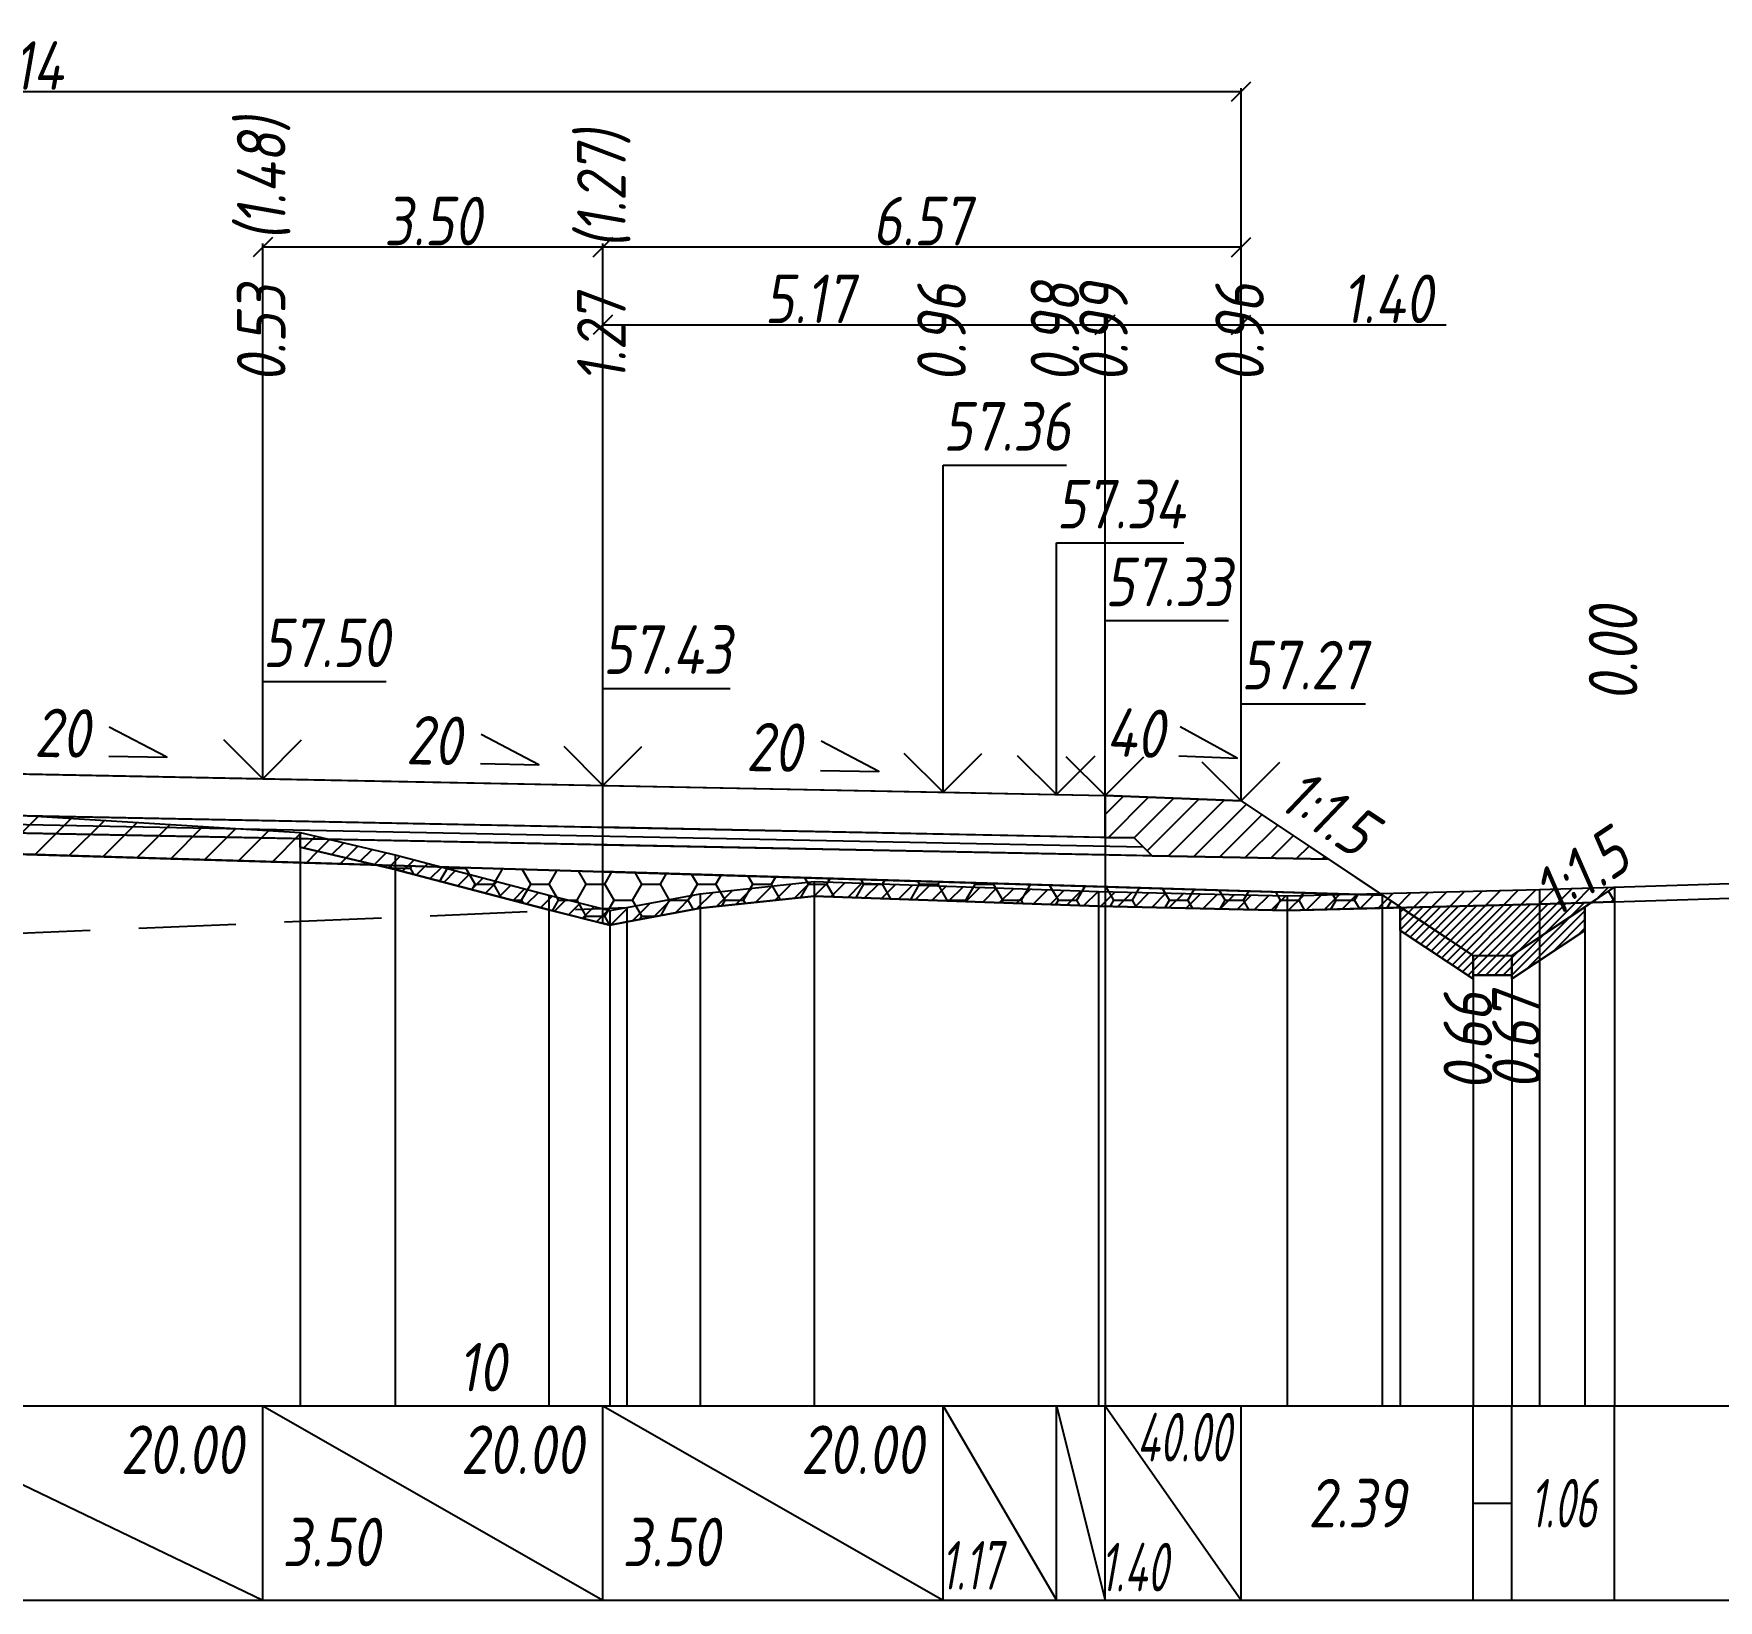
# Model space of a CAD drawing. Extents: x -717 to 1451, y -133302 to 233.
# Drawn here: x 197.3 to 284, y -69966 to -69885.4 of the extents above; entities that cross this region are included whole.
import ezdxf
from ezdxf.enums import TextEntityAlignment as Align

# ---------------------------------------------------------------- set-up
doc = ezdxf.new("R2010")
doc.units = 0
doc.linetypes.add('штриховая', pattern=[0.75, 0.5, -0.25])
for name, color, linetype in [('Интерполированный поперечник', 2, 'Continuous'), ('Код_514', 1, 'Continuous'), ('Контур_0', 7, 'Continuous'), ('Контур_2521', 7, 'Continuous'), ('Контур_2564', 7, 'Continuous'), ('Контур_2660', 7, 'Continuous'), ('Контур_2665', 7, 'Continuous'), ('Контур_400', 7, 'Continuous'), ('Контур_508', 7, 'Continuous'), ('Контур_512', 7, 'Continuous'), ('Контур_513', 7, 'Continuous'), ('Красный поперечник', 1, 'Continuous'), ('Объём_2501', 7, 'Continuous'), ('Объём_2564', 7, 'Continuous'), ('Объём_2650', 7, 'Continuous'), ('Объём_2660', 7, 'Continuous'), ('Объём_2661', 7, 'Continuous'), ('Объём_2663', 7, 'Continuous'), ('Объём_2664', 7, 'Continuous'), ('Объём_2665', 7, 'Continuous'), ('Объём_2666', 7, 'Continuous'), ('Откосы', 7, 'Continuous'), ('Отметки покрытия', 7, 'Continuous'), ('Рабочие отметки', 7, 'Continuous'), ('Рабочие отметки доп.', 7, 'Continuous'), ('Слои выравнивания', 7, 'Continuous'), ('Таблица', 7, 'Continuous'), ('Уклоны проезжей части', 7, 'Continuous'), ('Черный поперечник', 3, 'Continuous')]:
    doc.layers.add(name, color=color, linetype=linetype)
for name, color, linetype, true_color in [('Контур_2540', 2, 'Continuous', 0xffff00), ('Контур_2560', 2, 'Continuous', 0xffff00), ('Контур_2561', 7, 'Continuous', 0xff8040), ('Контур_2562', 3, 'Continuous', 0x00ff00), ('Контур_2563', 7, 'Continuous', 0xff8000), ('Контур_2570', 7, 'Continuous', 0x80ff00), ('Контур_2583', 3, 'Continuous', 0x00ff00), ('Контур_2584', 3, 'Continuous', 0x00ff00), ('Контур_2736', 4, 'Continuous', 0x00ffff), ('Контур_402', 7, 'Continuous', 0xff6464), ('Контур_703', 4, 'Continuous', 0x00ffff), ('Контур_707', 4, 'Continuous', 0x00ffff), ('Контур_720', 131, 'Continuous', 0xaaffff), ('Объём_2500', 7, 'Continuous', 0xc0c0c0), ('Объём_2520', 7, 'Continuous', 0x80ffff), ('Объём_2540', 2, 'Continuous', 0xffff00), ('Объём_2560', 2, 'Continuous', 0xffff00), ('Объём_2561', 7, 'Continuous', 0xff8040), ('Объём_2562', 3, 'Continuous', 0x00ff00), ('Объём_2563', 7, 'Continuous', 0xff8000), ('Объём_2570', 7, 'Continuous', 0x80ff00), ('Объём_2580', 3, 'Continuous', 0x00ff00), ('Объём_2583', 3, 'Continuous', 0x00ff00), ('Объём_2584', 3, 'Continuous', 0x00ff00), ('Объём_2591', 3, 'Continuous', 0x00ff00), ('Объём_2595', 3, 'Continuous', 0x00ff00), ('Объём_2600', 7, 'Continuous', 0x808000), ('Объём_2620', 2, 'Continuous', 0xffff00), ('Объём_2746', 2, 'Continuous', 0xffff00)]:
    doc.layers.add(name, color=color, linetype=linetype, true_color=true_color)
doc.styles.get("Standard").update_dxf_attribs({"font": 'txt', "height": 2.5})
doc.styles.add('М', font='romand.shx', dxfattribs={"width": 0.8, "oblique": 10, "height": 2.5})
doc.dimstyles.get("Standard").update_dxf_attribs({"dimtxt": 0.18, "dimasz": 0.18, "dimexe": 0.18, "dimexo": 0.0625, "dimgap": 0.09, "dimtad": 0, "dimtih": 1, "dimtoh": 1, "dimdec": 4, "dimzin": 0, "dimdsep": 46, "dimtxsty": 'Standard', "dimcen": 0.09, "dimadec": 0, "dimazin": 0, "dimtfac": 1, "dimtdec": 4, "dimtofl": 0, "dimtmove": 0, "dimatfit": 3, "dimfxl": 1, "dimtolj": 1, "dimtzin": 0, "dimarcsym": 0})

# ---------------------------------------------------------------- blocks, each defined once
blk = doc.blocks.new('_Oblique')
at = {"color": 0, "linetype": 'ByBlock', "lineweight": -2}
blk.add_line((-0.5, -0.5), (0.5, 0.5), dxfattribs=at)
blk = doc.blocks.new('*D2972')
at = {"color": 0, "lineweight": -2, "transparency": 16777216}
for p, q in [((252.432, -69924.593), (252.432, -69900.194)), ((252.432, -69900.374), (259.432, -69900.374)), ((259.432, -69924.873), (259.432, -69900.194)), ((259.432, -69900.374), (269.978, -69900.374))]:
    blk.add_line(p, q, dxfattribs=at)
at = {"layer": 'Defpoints', "color": 0, "transparency": 16777216}
for p in [(259.432, -69900.374), (252.432, -69924.656), (259.432, -69924.936)]:
    blk.add_point(p, dxfattribs=at)
at = {"color": 0, "lineweight": -2, "transparency": 16777216, "rotation": 180}
blk.add_blockref('_Oblique', (252.432, -69900.374), dxfattribs=at)
at = {"color": 0, "lineweight": -2, "transparency": 16777216}
blk.add_blockref('_Oblique', (259.432, -69900.374), dxfattribs=at)
at = {"color": 0, "transparency": 16777216, "insert": (266.973, -69899.034), "char_height": 2.5, "width": 0.69, "attachment_point": 5, "style": 'М'}
blk.add_mtext('\\A1;1.40', dxfattribs=at)
blk = doc.blocks.new('*D2974')
at = {"color": 0, "lineweight": -2, "transparency": 16777216}
for p, q in [((226.599, -69924.077), (226.599, -69900.194)), ((226.599, -69900.374), (252.432, -69900.374)), ((252.432, -69924.593), (252.432, -69900.194))]:
    blk.add_line(p, q, dxfattribs=at)
at = {"layer": 'Defpoints', "color": 0, "transparency": 16777216}
for p in [(252.432, -69900.374), (226.599, -69924.139), (252.432, -69924.656)]:
    blk.add_point(p, dxfattribs=at)
at = {"color": 0, "lineweight": -2, "transparency": 16777216, "rotation": 180}
blk.add_blockref('_Oblique', (226.599, -69900.374), dxfattribs=at)
at = {"color": 0, "lineweight": -2, "transparency": 16777216}
blk.add_blockref('_Oblique', (252.432, -69900.374), dxfattribs=at)
at = {"color": 0, "transparency": 16777216, "insert": (237.231, -69899.034), "char_height": 2.5, "width": 0.72, "attachment_point": 5, "style": 'М'}
blk.add_mtext('\\A1;5.17', dxfattribs=at)
blk = doc.blocks.new('*D2976')
at = {"color": 0, "lineweight": -2, "transparency": 16777216}
for p, q in [((209.099, -69923.727), (209.099, -69896.194)), ((226.599, -69896.374), (209.099, -69896.374)), ((226.599, -69924.077), (226.599, -69896.194))]:
    blk.add_line(p, q, dxfattribs=at)
at = {"layer": 'Defpoints', "color": 0, "transparency": 16777216}
for p in [(209.099, -69896.374), (209.099, -69923.789), (226.599, -69924.139)]:
    blk.add_point(p, dxfattribs=at)
at = {"color": 0, "lineweight": -2, "transparency": 16777216, "rotation": 180}
blk.add_blockref('_Oblique', (209.099, -69896.374), dxfattribs=at)
at = {"color": 0, "lineweight": -2, "transparency": 16777216}
blk.add_blockref('_Oblique', (226.599, -69896.374), dxfattribs=at)
at = {"color": 0, "transparency": 16777216, "insert": (217.849, -69895.034), "char_height": 2.5, "width": 0.75, "attachment_point": 5, "style": 'М'}
blk.add_mtext('\\A1;3.50', dxfattribs=at)
blk = doc.blocks.new('*D2977')
at = {"color": 0, "lineweight": -2, "transparency": 16777216}
for p, q in [((226.599, -69924.077), (226.599, -69896.194)), ((259.432, -69896.374), (226.599, -69896.374)), ((259.432, -69924.873), (259.432, -69896.194))]:
    blk.add_line(p, q, dxfattribs=at)
at = {"layer": 'Defpoints', "color": 0, "transparency": 16777216}
for p in [(226.599, -69896.374), (226.599, -69924.139), (259.432, -69924.936)]:
    blk.add_point(p, dxfattribs=at)
at = {"color": 0, "lineweight": -2, "transparency": 16777216, "rotation": 180}
blk.add_blockref('_Oblique', (226.599, -69896.374), dxfattribs=at)
at = {"color": 0, "lineweight": -2, "transparency": 16777216}
blk.add_blockref('_Oblique', (259.432, -69896.374), dxfattribs=at)
at = {"color": 0, "transparency": 16777216, "insert": (243.016, -69895.034), "char_height": 2.5, "width": 0.78, "attachment_point": 5, "style": 'М'}
blk.add_mtext('\\A1;6.57', dxfattribs=at)
blk = doc.blocks.new('*D2979')
at = {"color": 0, "lineweight": -2, "transparency": 16777216}
for p, q in [((123.712, -69924.744), (123.712, -69888.194)), ((259.432, -69924.873), (259.432, -69888.194)), ((123.712, -69888.374), (259.432, -69888.374))]:
    blk.add_line(p, q, dxfattribs=at)
at = {"layer": 'Defpoints', "color": 0, "transparency": 16777216}
for p in [(259.432, -69888.374), (123.712, -69924.807), (259.432, -69924.936)]:
    blk.add_point(p, dxfattribs=at)
at = {"color": 0, "lineweight": -2, "transparency": 16777216, "rotation": 180}
blk.add_blockref('_Oblique', (123.712, -69888.374), dxfattribs=at)
at = {"color": 0, "lineweight": -2, "transparency": 16777216}
blk.add_blockref('_Oblique', (259.432, -69888.374), dxfattribs=at)
at = {"color": 0, "transparency": 16777216, "insert": (195.791, -69887.034), "char_height": 2.5, "width": 0.9, "attachment_point": 5, "style": 'М'}
blk.add_mtext('\\A1;27.14', dxfattribs=at)

msp = doc.modelspace()

# ---------------------------------------------------------------- hatches: boundary and pattern name
at = {"layer": 'Объём_2563'}
h = msp.add_hatch(dxfattribs=at)
h.set_pattern_fill('ANSI31', color=256, scale=0.3)
h.paths.add_polyline_path([(254.851, -69927.692), (253.932, -69926.773), (252.432, -69926.743), (252.432, -69924.593), (259.432, -69924.873), (263.932, -69927.873)])
at = {"layer": 'Объём_2570'}
h = msp.add_hatch(dxfattribs=at)
h.set_pattern_fill('ANSI31', color=256, scale=0.2)
h.paths.add_polyline_path([(278.647, -69930.059), (274.788, -69930.181), (261.806, -69930.499), (252.089, -69930.277), (237.468, -69929.771), (231.61, -69930.393), (227.834, -69931.099), (226.956, -69931.256), (223.818, -69930.47), (215.913, -69928.39), (211.027, -69927.247), (211.027, -69926.497), (215.913, -69927.64), (223.818, -69929.72), (226.956, -69930.506), (227.834, -69930.349), (231.61, -69929.643), (237.468, -69929.021), (252.089, -69929.527), (261.806, -69929.749), (274.788, -69929.431), (278.647, -69929.309)])
at = {"layer": 'Объём_2600'}
h = msp.add_hatch(dxfattribs=at)
h.set_pattern_fill('ANSI31', color=6, scale=0.4)
h.paths.add_polyline_path([(211.027, -69927.247), (214.923, -69928.159), (188.349, -69927.362), (188.349, -69925.287), (190.412, -69925.328), (193.945, -69925.373), (197.144, -69925.632), (211.027, -69926.497)])
h = msp.add_hatch(dxfattribs=at)
h.set_pattern_fill('HONEY', color=5, scale=0.3)
h.paths.add_polyline_path([(223.818, -69930.47), (215.913, -69928.39), (214.923, -69928.159), (266.69, -69929.712), (267.617, -69930.33), (267.617, -69930.356), (261.806, -69930.499), (252.089, -69930.277), (237.468, -69929.771), (231.61, -69930.393), (227.834, -69931.099), (226.956, -69931.256)])
h = msp.add_hatch(dxfattribs=at)
h.set_pattern_fill('HONEY', color=5, scale=0.3)
h.paths.add_polyline_path([(277.466, -69930.097), (278.647, -69929.309), (278.647, -69930.059)])
at = {"layer": 'Объём_2620'}
h = msp.add_hatch(dxfattribs=at)
h.set_pattern_fill('ANSI31', color=2, scale=0.1)
h.paths.add_polyline_path([(267.617, -69930.356), (274.788, -69930.181), (277.466, -69930.097), (277.117, -69930.33), (277.117, -69931.531), (273.367, -69934.031), (273.367, -69933.83), (271.367, -69933.83), (271.367, -69934.031), (267.617, -69931.531)])

# ---------------------------------------------------------------- linework, layer by layer
at = {"layer": 'Интерполированный поперечник', "linetype": 'штриховая', "ltscale": 10, "flags": 128}
msp.add_lwpolyline([(105.305, -69935.555), (227.834, -69930.349)], dxfattribs=at)
at = {"layer": 'Код_514'}
for p, q in [((188.349, -69956), (209.099, -69966)), ((209.099, -69966), (209.099, -69956)), ((209.099, -69956), (226.599, -69966)), ((226.599, -69966), (226.599, -69956)), ((226.599, -69956), (244.099, -69966)), ((244.099, -69966), (244.099, -69956)), ((244.099, -69956), (249.932, -69966)), ((249.932, -69966), (249.932, -69956)), ((249.932, -69956), (252.432, -69966)), ((252.432, -69966), (252.432, -69956)), ((252.432, -69956), (259.432, -69966)), ((259.432, -69966), (259.432, -69956)), ((271.367, -69966), (271.367, -69956)), ((273.367, -69966), (273.367, -69956)), ((278.647, -69966), (278.647, -69956)), ((271.367, -69961), (273.367, -69961))]:
    msp.add_line(p, q, dxfattribs=at)
at = {"layer": 'Контур_0', "color": 18, "true_color": 0x000000, "flags": 128}
for points in [[(249.932, -69926.693), (188.349, -69925.462), (188.349, -69923.312), (252.432, -69924.593), (252.432, -69926.743), (249.932, -69926.693), (249.932, -69926.693)], [(252.432, -69927.643), (188.349, -69926.362), (188.349, -69925.462), (253.932, -69926.773), (254.851, -69927.692), (252.432, -69927.643), (252.432, -69927.643)], [(252.432, -69926.743), (253.932, -69926.773), (254.851, -69927.692), (263.932, -69927.873)]]:
    msp.add_lwpolyline(points, dxfattribs=at)
at = {"layer": 'Контур_2521', "color": 18, "true_color": 0x000000, "flags": 128}
msp.add_lwpolyline([(188.349, -69925.912), (254.391, -69927.232)], dxfattribs=at)
at = {"layer": 'Контур_2540', "flags": 128}
msp.add_lwpolyline([(188.349, -69927.362), (188.349, -69926.362), (263.932, -69927.873), (266.69, -69929.712), (188.349, -69927.362), (188.349, -69927.362)], dxfattribs=at)
at = {"layer": 'Контур_2560', "flags": 128}
msp.add_lwpolyline([(252.432, -69924.593), (259.432, -69924.873), (259.432, -69924.873), (259.432, -69924.873)], dxfattribs=at)
at = {"layer": 'Контур_2561', "flags": 128}
msp.add_lwpolyline([(252.432, -69924.593), (252.432, -69924.593), (259.432, -69924.873), (259.432, -69924.873), (252.432, -69924.593)], dxfattribs=at)
at = {"layer": 'Контур_2562', "flags": 128}
msp.add_lwpolyline([(259.432, -69924.873), (259.432, -69924.873), (259.432, -69924.873), (259.432, -69924.873), (259.432, -69924.873)], dxfattribs=at)
at = {"layer": 'Контур_2563', "flags": 128}
msp.add_lwpolyline([(254.851, -69927.692), (253.932, -69926.773), (252.432, -69926.743), (252.432, -69924.593), (259.432, -69924.873), (263.932, -69927.873), (254.851, -69927.692), (254.851, -69927.692)], dxfattribs=at)
at = {"layer": 'Контур_2564', "flags": 128}
msp.add_lwpolyline([(252.432, -69924.593), (259.432, -69924.873)], dxfattribs=at)
at = {"layer": 'Контур_2570', "flags": 128}
msp.add_lwpolyline([(197.144, -69925.632), (211.027, -69926.497), (211.027, -69927.247), (215.913, -69928.39), (223.818, -69930.47), (226.956, -69931.256), (227.834, -69931.099), (231.61, -69930.393), (237.468, -69929.771), (252.089, -69930.277), (261.806, -69930.499), (274.788, -69930.181), (303.647, -69929.272)], dxfattribs=at)
at = {"layer": 'Контур_2583', "flags": 128}
for points in [[(267.617, -69930.33), (271.367, -69932.83), (271.367, -69934.031), (267.617, -69931.531), (267.617, -69930.33)], [(273.367, -69932.83), (277.117, -69930.33), (277.117, -69931.531), (273.367, -69934.031), (273.367, -69932.83)]]:
    msp.add_lwpolyline(points, dxfattribs=at)
at = {"layer": 'Контур_2584', "flags": 128}
msp.add_lwpolyline([(271.367, -69932.83), (273.367, -69932.83), (273.367, -69933.83), (271.367, -69933.83), (271.367, -69932.83)], dxfattribs=at)
at = {"layer": 'Контур_2660', "flags": 128}
msp.add_lwpolyline([(188.349, -69927.362), (266.69, -69929.712)], dxfattribs=at)
at = {"layer": 'Контур_2665', "flags": 128}
msp.add_lwpolyline([(259.432, -69924.873), (259.432, -69924.873)], dxfattribs=at)
at = {"layer": 'Контур_2736', "flags": 128}
msp.add_lwpolyline([(259.432, -69924.873), (266.571, -69929.632), (266.571, -69929.632), (271.367, -69932.83)], dxfattribs=at)
at = {"layer": 'Контур_400', "flags": 128}
msp.add_lwpolyline([(188.349, -69923.312), (209.099, -69923.727), (226.599, -69924.077), (226.599, -69924.077), (226.599, -69924.077), (226.599, -69924.077), (244.099, -69924.427), (249.932, -69924.543), (252.432, -69924.593)], dxfattribs=at)
at = {"layer": 'Контур_402', "flags": 128}
msp.add_lwpolyline([(116.555, -69929.515), (148.31, -69928.563), (148.31, -69926.262), (188.349, -69925.462), (188.349, -69927.362), (266.69, -69929.712)], dxfattribs=at)
at = {"layer": 'Контур_508', "flags": 128}
msp.add_lwpolyline([(107.646, -69935.455), (116.555, -69929.515), (148.31, -69928.563), (148.31, -69926.262), (188.349, -69925.462), (188.349, -69927.362), (266.69, -69929.712), (267.617, -69930.33), (267.617, -69931.531), (271.367, -69934.031), (271.367, -69933.83), (273.367, -69933.83), (273.367, -69934.031), (277.117, -69931.531), (277.117, -69930.33), (278.647, -69929.309)], dxfattribs=at)
at = {"layer": 'Контур_512', "flags": 128}
msp.add_lwpolyline([(188.349, -69927.362), (266.69, -69929.712), (267.617, -69930.33), (267.617, -69931.531), (271.367, -69934.031), (271.367, -69933.83), (273.367, -69933.83), (273.367, -69934.031), (277.117, -69931.531), (277.117, -69930.33), (278.647, -69929.309)], dxfattribs=at)
at = {"layer": 'Контур_513', "flags": 128}
msp.add_lwpolyline([(107.646, -69935.455), (116.555, -69929.515), (148.31, -69928.563), (148.31, -69926.262), (188.349, -69925.462), (188.349, -69927.362), (266.69, -69929.712), (267.617, -69930.33), (267.617, -69931.531), (271.367, -69934.031), (271.367, -69933.83), (273.367, -69933.83), (273.367, -69934.031), (277.117, -69931.531), (277.117, -69930.33), (278.647, -69929.309)], dxfattribs=at)
at = {"layer": 'Контур_703', "flags": 128}
for points in [[(259.432, -69924.873), (266.571, -69929.632)], [(266.571, -69929.632), (271.367, -69932.83)]]:
    msp.add_lwpolyline(points, dxfattribs=at)
at = {"layer": 'Контур_707', "flags": 128}
msp.add_lwpolyline([(273.367, -69932.83), (278.647, -69929.309)], dxfattribs=at)
at = {"layer": 'Контур_720', "flags": 128}
msp.add_lwpolyline([(271.367, -69932.83), (273.367, -69932.83)], dxfattribs=at)
at = {"layer": 'Красный поперечник'}
for p, q in [((188.349, -69923.312), (209.099, -69923.727)), ((209.099, -69923.727), (226.599, -69924.077)), ((226.599, -69924.077), (244.099, -69924.427)), ((244.099, -69924.427), (249.932, -69924.543)), ((249.932, -69924.543), (252.432, -69924.593)), ((252.432, -69924.593), (259.432, -69924.873)), ((259.432, -69924.873), (271.367, -69932.83)), ((266.69, -69929.712), (266.69, -69956)), ((273.367, -69932.83), (278.647, -69929.309)), ((278.647, -69929.309), (278.647, -69956)), ((267.617, -69930.33), (267.617, -69956)), ((277.117, -69930.33), (277.117, -69956)), ((267.617, -69931.531), (267.617, -69956)), ((277.117, -69931.531), (277.117, -69956)), ((271.367, -69932.83), (273.367, -69932.83)), ((271.367, -69933.83), (271.367, -69956)), ((271.367, -69934.031), (271.367, -69956)), ((273.367, -69933.83), (273.367, -69956)), ((273.367, -69934.031), (273.367, -69956))]:
    msp.add_line(p, q, dxfattribs=at)
at = {"layer": 'Объём_2500', "color": 18, "true_color": 0x000000, "flags": 128}
for points in [[(249.932, -69926.693), (188.349, -69925.462), (188.349, -69923.312), (252.432, -69924.593), (252.432, -69926.743), (249.932, -69926.693), (249.932, -69926.693)], [(226.599, -69924.077), (252.432, -69924.593), (252.432, -69926.743), (249.932, -69926.693), (249.932, -69926.693), (249.932, -69926.693), (226.599, -69926.227), (226.599, -69924.077)]]:
    msp.add_lwpolyline(points, dxfattribs=at)
at = {"layer": 'Объём_2501', "flags": 128}
for points in [[(188.349, -69923.312), (209.099, -69923.727), (226.599, -69924.077), (226.599, -69924.077), (226.599, -69924.077), (226.599, -69924.077), (244.099, -69924.427), (249.932, -69924.543), (252.432, -69924.593)], [(226.599, -69924.077), (244.099, -69924.427), (249.932, -69924.543), (252.432, -69924.593)]]:
    msp.add_lwpolyline(points, dxfattribs=at)
at = {"layer": 'Объём_2520', "color": 250, "flags": 128}
for points in [[(252.432, -69927.643), (188.349, -69926.362), (188.349, -69925.462), (253.932, -69926.773), (254.851, -69927.692), (252.432, -69927.643), (252.432, -69927.643)], [(226.599, -69926.227), (253.932, -69926.773), (254.851, -69927.692), (252.432, -69927.643), (252.432, -69927.643), (252.432, -69927.643), (226.599, -69927.127), (226.599, -69926.227)]]:
    msp.add_lwpolyline(points, dxfattribs=at)
at = {"layer": 'Объём_2540', "flags": 128}
for points in [[(188.349, -69927.362), (188.349, -69926.362), (263.932, -69927.873), (266.69, -69929.712), (188.349, -69927.362), (188.349, -69927.362)], [(226.599, -69927.127), (263.932, -69927.873), (266.69, -69929.712), (226.599, -69928.509), (226.599, -69927.127)]]:
    msp.add_lwpolyline(points, dxfattribs=at)
at = {"layer": 'Объём_2560', "flags": 128}
msp.add_lwpolyline([(252.432, -69924.593), (259.432, -69924.873), (259.432, -69924.873), (259.432, -69924.873)], dxfattribs=at)
msp.add_lwpolyline([(252.432, -69924.593), (259.432, -69924.873), (259.432, -69924.873), (259.432, -69924.873)], dxfattribs=at)
at = {"layer": 'Объём_2561', "flags": 128}
msp.add_lwpolyline([(252.432, -69924.593), (252.432, -69924.593), (259.432, -69924.873), (259.432, -69924.873), (252.432, -69924.593)], dxfattribs=at)
msp.add_lwpolyline([(252.432, -69924.593), (252.432, -69924.593), (259.432, -69924.873), (259.432, -69924.873), (252.432, -69924.593)], dxfattribs=at)
at = {"layer": 'Объём_2562', "flags": 128}
msp.add_lwpolyline([(259.432, -69924.873), (259.432, -69924.873), (259.432, -69924.873), (259.432, -69924.873), (259.432, -69924.873)], dxfattribs=at)
msp.add_lwpolyline([(259.432, -69924.873), (259.432, -69924.873), (259.432, -69924.873), (259.432, -69924.873), (259.432, -69924.873)], dxfattribs=at)
at = {"layer": 'Объём_2563', "color": 250, "flags": 128}
msp.add_lwpolyline([(254.851, -69927.692), (253.932, -69926.773), (252.432, -69926.743), (252.432, -69924.593), (259.432, -69924.873), (263.932, -69927.873), (254.851, -69927.692), (254.851, -69927.692)], dxfattribs=at)
msp.add_lwpolyline([(254.851, -69927.692), (253.932, -69926.773), (252.432, -69926.743), (252.432, -69924.593), (259.432, -69924.873), (263.932, -69927.873), (254.851, -69927.692), (254.851, -69927.692)], dxfattribs=at)
at = {"layer": 'Объём_2564', "flags": 128}
msp.add_lwpolyline([(252.432, -69924.593), (259.432, -69924.873)], dxfattribs=at)
msp.add_lwpolyline([(252.432, -69924.593), (259.432, -69924.873)], dxfattribs=at)
at = {"layer": 'Объём_2570', "flags": 128}
for points in [[(278.647, -69930.059), (274.788, -69930.181), (261.806, -69930.499), (252.089, -69930.277), (237.468, -69929.771), (231.61, -69930.393), (227.834, -69931.099), (226.956, -69931.256), (223.818, -69930.47), (215.913, -69928.39), (211.027, -69927.247), (211.027, -69926.497), (215.913, -69927.64), (223.818, -69929.72), (226.956, -69930.506), (227.834, -69930.349), (231.61, -69929.643), (237.468, -69929.021), (252.089, -69929.527), (261.806, -69929.749), (274.788, -69929.431), (278.647, -69929.309), (278.647, -69930.059), (278.647, -69930.059)], [(226.599, -69930.417), (226.956, -69930.506), (227.834, -69930.349), (231.61, -69929.643), (237.468, -69929.021), (252.089, -69929.527), (261.806, -69929.749), (274.788, -69929.431), (278.647, -69929.309), (278.647, -69930.059), (278.647, -69930.059), (278.647, -69930.059), (274.788, -69930.181), (261.806, -69930.499), (252.089, -69930.277), (237.468, -69929.771), (231.61, -69930.393), (227.834, -69931.099), (226.956, -69931.256), (226.599, -69931.167), (226.599, -69930.417)]]:
    msp.add_lwpolyline(points, dxfattribs=at)
at = {"layer": 'Объём_2580', "flags": 128}
for points in [[(266.571, -69929.632), (267.617, -69930.33)], [(266.571, -69929.632), (267.617, -69930.33)], [(277.117, -69930.33), (278.647, -69929.309)], [(277.117, -69930.33), (278.647, -69929.309)]]:
    msp.add_lwpolyline(points, dxfattribs=at)
at = {"layer": 'Объём_2583', "flags": 128}
for points in [[(267.617, -69930.33), (271.367, -69932.83), (271.367, -69934.031), (267.617, -69931.531), (267.617, -69930.33)], [(267.617, -69930.33), (271.367, -69932.83), (271.367, -69934.031), (267.617, -69931.531), (267.617, -69930.33)], [(273.367, -69932.83), (277.117, -69930.33), (277.117, -69931.531), (273.367, -69934.031), (273.367, -69932.83)], [(273.367, -69932.83), (277.117, -69930.33), (277.117, -69931.531), (273.367, -69934.031), (273.367, -69932.83)]]:
    msp.add_lwpolyline(points, dxfattribs=at)
at = {"layer": 'Объём_2584', "flags": 128}
msp.add_lwpolyline([(271.367, -69932.83), (273.367, -69932.83), (273.367, -69933.83), (271.367, -69933.83), (271.367, -69932.83)], dxfattribs=at)
msp.add_lwpolyline([(271.367, -69932.83), (273.367, -69932.83), (273.367, -69933.83), (271.367, -69933.83), (271.367, -69932.83)], dxfattribs=at)
at = {"layer": 'Объём_2591', "flags": 128}
for points in [[(267.617, -69930.33), (271.367, -69932.83)], [(267.617, -69930.33), (271.367, -69932.83)], [(273.367, -69932.83), (277.117, -69930.33)], [(273.367, -69932.83), (277.117, -69930.33)]]:
    msp.add_lwpolyline(points, dxfattribs=at)
at = {"layer": 'Объём_2595', "flags": 128}
msp.add_lwpolyline([(271.367, -69932.83), (273.367, -69932.83)], dxfattribs=at)
msp.add_lwpolyline([(271.367, -69932.83), (273.367, -69932.83)], dxfattribs=at)
at = {"layer": 'Объём_2600', "color": 5, "flags": 128}
for points in [[(223.818, -69930.47), (215.913, -69928.39), (214.923, -69928.159), (266.69, -69929.712), (267.617, -69930.33), (267.617, -69930.356), (261.806, -69930.499), (252.089, -69930.277), (237.468, -69929.771), (231.61, -69930.393), (227.834, -69931.099), (226.956, -69931.256), (223.818, -69930.47), (223.818, -69930.47)], [(226.599, -69928.509), (266.69, -69929.712), (267.617, -69930.33), (267.617, -69930.356), (261.806, -69930.499), (252.089, -69930.277), (237.468, -69929.771), (231.61, -69930.393), (227.834, -69931.099), (226.956, -69931.256), (226.599, -69931.167), (226.599, -69928.509)], [(277.466, -69930.097), (278.647, -69929.309), (278.647, -69930.059), (277.466, -69930.097), (277.466, -69930.097)], [(277.466, -69930.097), (278.647, -69929.309), (278.647, -69930.059), (277.466, -69930.097), (277.466, -69930.097)]]:
    msp.add_lwpolyline(points, dxfattribs=at)
at = {"layer": 'Объём_2620', "flags": 128}
msp.add_lwpolyline([(267.617, -69930.356), (274.788, -69930.181), (277.466, -69930.097), (277.117, -69930.33), (277.117, -69931.531), (273.367, -69934.031), (273.367, -69933.83), (271.367, -69933.83), (271.367, -69934.031), (267.617, -69931.531), (267.617, -69930.356), (267.617, -69930.356)], dxfattribs=at)
msp.add_lwpolyline([(267.617, -69930.356), (274.788, -69930.181), (277.466, -69930.097), (277.117, -69930.33), (277.117, -69931.531), (273.367, -69934.031), (273.367, -69933.83), (271.367, -69933.83), (271.367, -69934.031), (267.617, -69931.531), (267.617, -69930.356), (267.617, -69930.356)], dxfattribs=at)
at = {"layer": 'Объём_2650', "color": 6, "flags": 128}
msp.add_lwpolyline([(211.027, -69927.247), (214.923, -69928.159), (188.349, -69927.362), (188.349, -69925.287), (190.412, -69925.328), (193.945, -69925.373), (197.144, -69925.632), (211.027, -69926.497), (211.027, -69927.247), (211.027, -69927.247)], dxfattribs=at)
at = {"layer": 'Объём_2660', "flags": 128}
for points in [[(188.349, -69927.362), (266.69, -69929.712)], [(226.599, -69928.509), (266.69, -69929.712)]]:
    msp.add_lwpolyline(points, dxfattribs=at)
at = {"layer": 'Объём_2661', "flags": 128}
msp.add_lwpolyline([(259.432, -69924.873), (266.571, -69929.632)], dxfattribs=at)
msp.add_lwpolyline([(259.432, -69924.873), (266.571, -69929.632)], dxfattribs=at)
at = {"layer": 'Объём_2663', "flags": 128}
for points in [[(266.571, -69929.632), (271.367, -69932.83)], [(266.571, -69929.632), (271.367, -69932.83)], [(273.367, -69932.83), (278.647, -69929.309)], [(273.367, -69932.83), (278.647, -69929.309)]]:
    msp.add_lwpolyline(points, dxfattribs=at)
at = {"layer": 'Объём_2664', "flags": 128}
msp.add_lwpolyline([(271.367, -69932.83), (273.367, -69932.83)], dxfattribs=at)
msp.add_lwpolyline([(271.367, -69932.83), (273.367, -69932.83)], dxfattribs=at)
at = {"layer": 'Объём_2665', "flags": 128}
msp.add_lwpolyline([(259.432, -69924.873), (259.432, -69924.873)], dxfattribs=at)
msp.add_lwpolyline([(259.432, -69924.873), (259.432, -69924.873)], dxfattribs=at)
at = {"layer": 'Объём_2666', "flags": 128}
msp.add_lwpolyline([(259.432, -69924.873), (266.571, -69929.632)], dxfattribs=at)
msp.add_lwpolyline([(259.432, -69924.873), (266.571, -69929.632)], dxfattribs=at)
at = {"layer": 'Объём_2746', "flags": 128}
for points in [[(211.027, -69927.247), (214.923, -69928.159), (193.945, -69927.529), (193.945, -69925.373), (197.144, -69925.632), (211.027, -69926.497), (211.027, -69927.247), (211.027, -69927.247)], [(267.656, -69930.355), (271.367, -69932.83), (273.367, -69932.83), (277.117, -69930.33), (277.117, -69931.531), (273.367, -69934.031), (273.367, -69933.83), (271.367, -69933.83), (271.367, -69934.031), (267.617, -69931.531), (267.617, -69930.356), (267.656, -69930.355), (267.656, -69930.355)], [(267.656, -69930.355), (271.367, -69932.83), (273.367, -69932.83), (277.117, -69930.33), (277.117, -69931.531), (273.367, -69934.031), (273.367, -69933.83), (271.367, -69933.83), (271.367, -69934.031), (267.617, -69931.531), (267.617, -69930.356), (267.656, -69930.355), (267.656, -69930.355)]]:
    msp.add_lwpolyline(points, dxfattribs=at)
at = {"layer": 'Отметки покрытия', "color": 1}
for p, q in [((244.099, -69924.427), (244.099, -69907.593)), ((244.099, -69907.593), (250.449, -69907.593)), ((249.932, -69924.543), (249.932, -69911.593)), ((249.932, -69911.593), (256.482, -69911.593)), ((252.432, -69924.593), (252.432, -69915.593)), ((252.432, -69915.593), (258.782, -69915.593)), ((209.099, -69923.727), (209.099, -69918.727)), ((209.099, -69918.727), (215.449, -69918.727)), ((226.599, -69924.077), (226.599, -69919.077)), ((226.599, -69919.077), (233.149, -69919.077)), ((259.432, -69924.873), (259.432, -69919.873)), ((259.432, -69919.873), (265.832, -69919.873)), ((209.099, -69923.727), (207.099, -69921.727)), ((209.099, -69923.727), (211.099, -69921.727)), ((226.599, -69924.077), (224.599, -69922.077)), ((226.599, -69924.077), (228.599, -69922.077)), ((244.099, -69924.427), (242.099, -69922.427)), ((244.099, -69924.427), (246.099, -69922.427)), ((249.932, -69924.543), (247.932, -69922.543)), ((249.932, -69924.543), (251.932, -69922.543)), ((252.432, -69924.593), (250.432, -69922.593)), ((252.432, -69924.593), (254.432, -69922.593)), ((259.432, -69924.873), (257.432, -69922.873)), ((259.432, -69924.873), (261.432, -69922.873))]:
    msp.add_line(p, q, dxfattribs=at)
at = {"layer": 'Слои выравнивания'}
msp.add_line((252.432, -69924.593), (252.432, -69956), dxfattribs=at)
at = {"layer": 'Таблица'}
for p, q in [((82.646, -69956), (303.647, -69956)), ((82.646, -69966), (303.647, -69966))]:
    msp.add_line(p, q, dxfattribs=at)
at = {"layer": 'Уклоны проезжей части', "color": 1, "flags": 128}
for points in [[(201.172, -69922.566), (204.171, -69922.626), (201.202, -69921.067)], [(256.234, -69922.556), (259.232, -69922.676), (256.294, -69921.057)], [(220.297, -69922.949), (223.296, -69923.009), (220.327, -69921.449)], [(237.797, -69923.299), (240.796, -69923.359), (237.827, -69921.799)]]:
    msp.add_lwpolyline(points, dxfattribs=at)
at = {"layer": 'Черный поперечник', "color": 7}
for p, q in [((211.027, -69926.497), (211.027, -69956)), ((215.913, -69927.64), (215.913, -69956)), ((223.818, -69929.72), (223.818, -69956)), ((231.61, -69929.643), (231.61, -69956)), ((237.468, -69929.021), (237.468, -69956)), ((252.089, -69929.527), (252.089, -69956)), ((261.806, -69929.749), (261.806, -69956)), ((274.788, -69929.431), (274.788, -69956)), ((226.956, -69930.506), (226.956, -69956)), ((227.834, -69930.349), (227.834, -69956))]:
    msp.add_line(p, q, dxfattribs=at)
at = {"layer": 'Черный поперечник', "flags": 128}
msp.add_lwpolyline([(105.305, -69935.555), (125.474, -69928.586), (130.619, -69926.692), (131.304, -69926.853), (131.593, -69926.762), (139.149, -69926.248), (148.31, -69925.442), (167.511, -69925.024), (170.854, -69924.946), (188.349, -69925.287), (190.412, -69925.328), (193.945, -69925.373), (197.144, -69925.632), (211.027, -69926.497), (215.913, -69927.64), (223.818, -69929.72), (226.956, -69930.506), (227.834, -69930.349), (231.61, -69929.643), (237.468, -69929.021), (252.089, -69929.527), (261.806, -69929.749), (274.788, -69929.431), (303.647, -69928.522)], dxfattribs=at)

# ---------------------------------------------------------------- texts
at = {"layer": 'Код_514', "style": 'М', "oblique": 10}
for s, width, p in [('40.00', 0.6, (258.904, -69956.357)), ('20.00', 0.8, (208.099, -69957)), ('20.00', 0.8, (225.599, -69957)), ('20.00', 0.8, (243.099, -69957))]:
    msp.add_text(s, height=2.5, dxfattribs=dict(at, width=width)).set_placement(p, align=Align.TOP_RIGHT)
for s, width, p in [('2.39', 0.8, (265.4, -69961)), ('1.06', 0.6, (276.007, -69961))]:
    msp.add_text(s, height=2.5, dxfattribs=dict(at, width=width)).set_placement(p, align=Align.MIDDLE_CENTER)
for s, width, p in [('3.50', 0.8, (210.099, -69965)), ('3.50', 0.8, (227.599, -69965)), ('1.17', 0.6, (243.984, -69966.2)), ('1.40', 0.6, (252.175, -69966.29))]:
    msp.add_text(s, height=2.5, dxfattribs=dict(at, width=width)).set_placement(p, align=Align.BOTTOM_LEFT)
at = {"layer": 'Откосы', "color": 1, "style": 'М', "oblique": 10, "width": 0.8}
for s, rotation, p in [('20', 358.85423, (198.744, -69923.376)), ('40', 357.70938, (253.929, -69923.37)), ('20', 358.85423, (217.869, -69923.758)), ('20', 358.85423, (235.369, -69924.108)), ('1:1.5', 326.30994, (262.86, -69927.144)), ('1:1.5', 33.69007, (278.057, -69930.186))]:
    msp.add_text(s, height=2.5, rotation=rotation, dxfattribs=at).set_placement(p, align=Align.BOTTOM_CENTER)
at = {"layer": 'Отметки покрытия', "color": 1, "style": 'М', "oblique": 10, "width": 0.8}
for s, p in [('57.36', (244.099, -69907.601)), ('57.34', (249.932, -69911.601)), ('57.33', (252.432, -69915.601)), ('57.50', (209.099, -69918.734)), ('57.43', (226.599, -69919.084)), ('57.27', (259.432, -69919.881))]:
    msp.add_text(s, height=2.5, dxfattribs=at).set_placement(p, align=Align.BOTTOM_LEFT)
at = {"layer": 'Рабочие отметки', "color": 1, "style": 'М', "oblique": 10, "width": 0.8}
for s, p in [('0.53', (209.021, -69903.343)), ('1.27', (226.521, -69903.343)), ('0.96', (244.021, -69903.343)), ('0.98', (249.854, -69903.343)), ('0.99', (252.354, -69903.343)), ('0.96', (259.354, -69903.343)), ('0.00', (278.569, -69919.74))]:
    msp.add_text(s, height=2.5, rotation=90, dxfattribs=at).set_placement(p, align=Align.MIDDLE_LEFT)
for s, p in [('0.66', (271.097, -69934.716)), ('0.67', (273.597, -69934.716))]:
    msp.add_text(s, height=2.5, rotation=90, dxfattribs=at).set_placement(p, align=Align.MIDDLE_RIGHT)
at = {"layer": 'Рабочие отметки доп.', "color": 1, "style": 'М', "oblique": 10, "width": 0.8}
for s, p in [('(1.48)', (209.021, -69896.043)), ('(1.27)', (226.521, -69896.443))]:
    msp.add_text(s, height=2.5, rotation=90, dxfattribs=at).set_placement(p, align=Align.MIDDLE_LEFT)
at = {"layer": 'Слои выравнивания', "style": 'М', "oblique": 10, "width": 0.8}
msp.add_text('10', height=2.5, dxfattribs=at).set_placement((220.391, -69956), align=Align.BOTTOM_CENTER)

# ---------------------------------------------------------------- dimensions: what is measured, and where the dimension line sits
at = {"color": 5}
for base, p1, p2, picture, middle in [((259.432, -69888.374), (123.712, -69924.807), (259.432, -69924.936), '*D2979', (195.791, -69888.374)), ((252.432, -69900.374), (226.599, -69924.139), (252.432, -69924.656), '*D2974', (237.231, -69900.374)), ((259.432, -69900.374), (252.432, -69924.656), (259.432, -69924.936), '*D2972', (266.973, -69900.374))]:
    dim = msp.add_linear_dim(base=base, p1=p1, p2=p2, angle=180, dimstyle='Standard', override={"dimtxt": 2.5, "dimasz": 1, "dimtad": 1, "dimdec": 2, "dimlfac": 0.2, "dimtxsty": 'М', "dimblk1": 'Oblique', "dimblk2": 'Oblique', "dimsah": 1}, dxfattribs=at)
    dim.commit()
    dim.dimension.update_dxf_attribs({"geometry": picture, "text_midpoint": middle, "dimtype": 160})
for base, p1, p2, picture, middle in [((209.099, -69896.374), (226.599, -69924.139), (209.099, -69923.789), '*D2976', (217.849, -69895.034)), ((226.599, -69896.374), (259.432, -69924.936), (226.599, -69924.139), '*D2977', (243.016, -69895.034))]:
    dim = msp.add_linear_dim(base=base, p1=p1, p2=p2, dimstyle='Standard', override={"dimtxt": 2.5, "dimasz": 1, "dimtad": 1, "dimdec": 2, "dimlfac": 0.2, "dimtxsty": 'М', "dimblk1": 'Oblique', "dimblk2": 'Oblique', "dimsah": 1}, dxfattribs=at)
    dim.commit()
    dim.dimension.update_dxf_attribs({"geometry": picture, "text_midpoint": middle})

doc.saveas('drawing.dxf')
